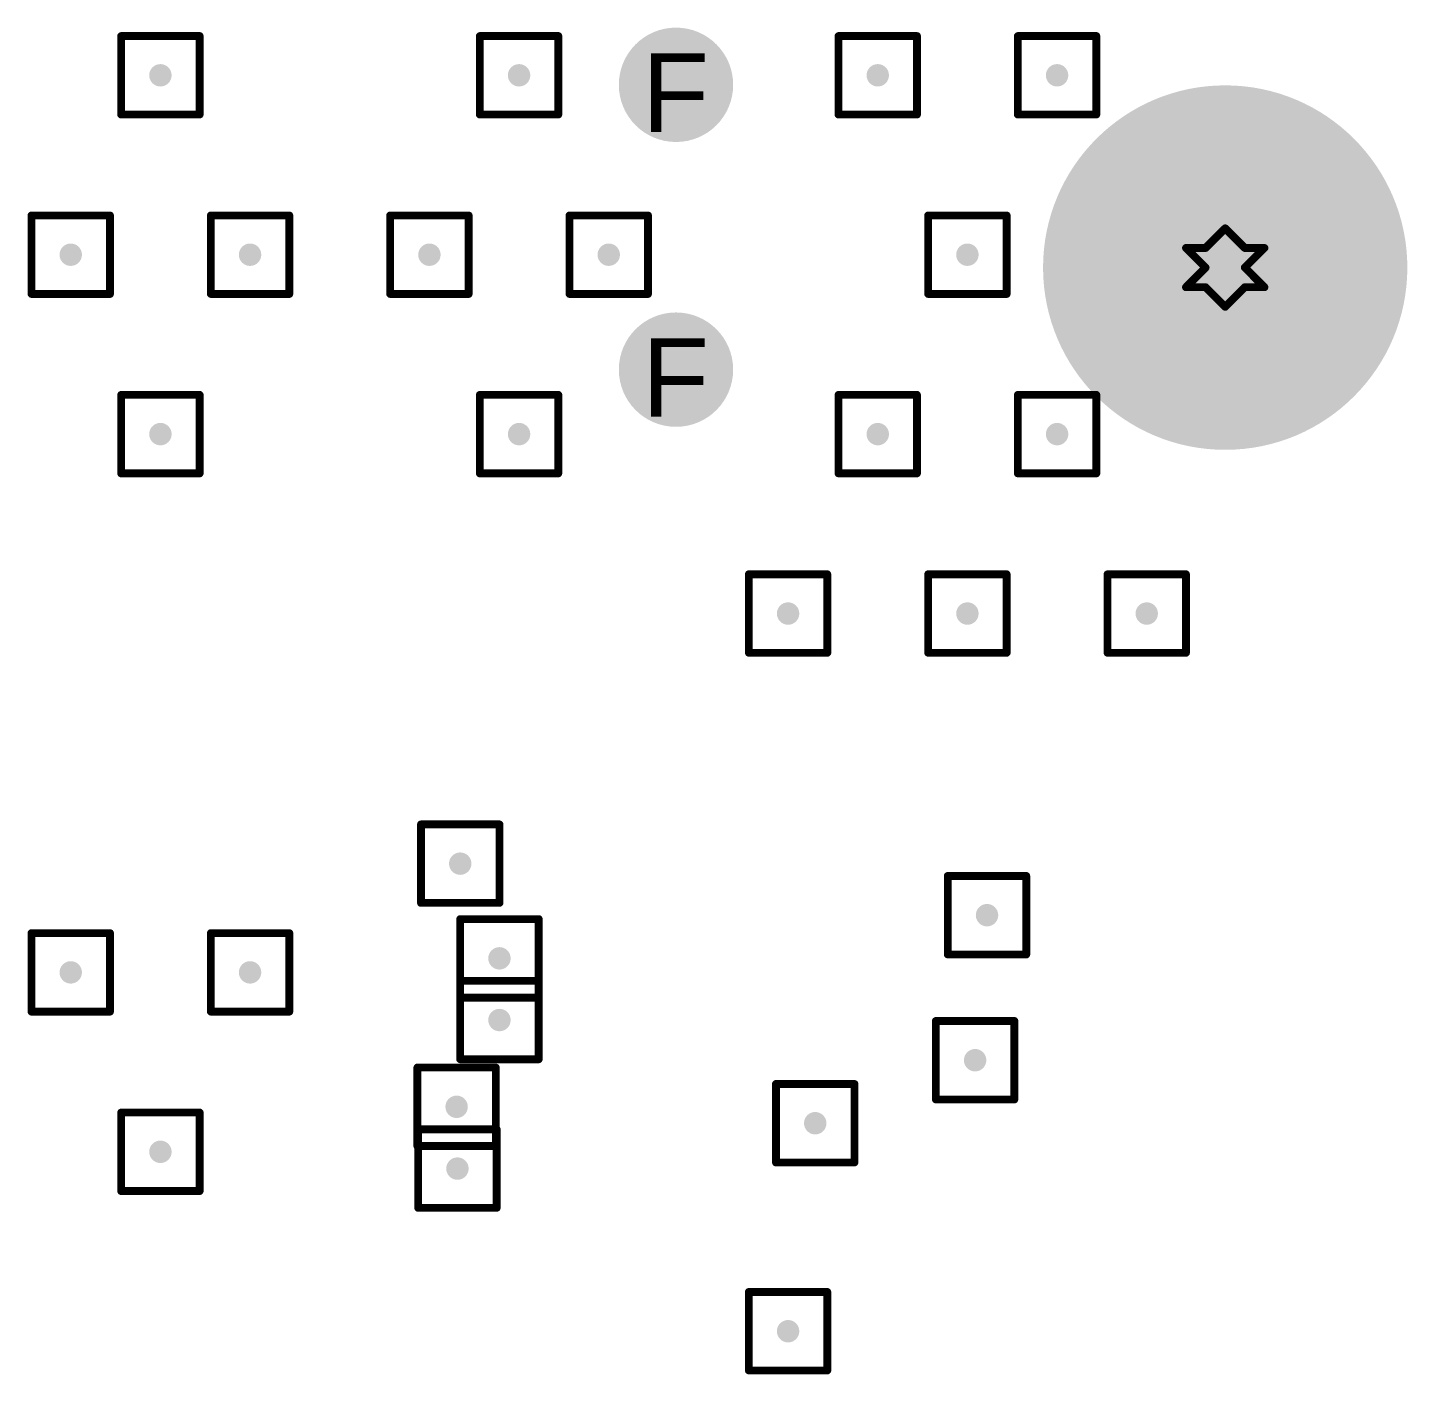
# Model space of a CAD drawing. Header units: inches. Extents: x 0 to 17, y 0 to 4.
# Drawn here: x 0.0085 to 0.4931, y 2.6541 to 3.127 of the extents above; entities that cross this region are included whole.
import ezdxf

# ---------------------------------------------------------------- set-up
doc = ezdxf.new("R2010")
doc.units = ezdxf.units.IN
doc.header["$MEASUREMENT"] = 0
for name, color, linetype in [('Drill Drawing', 1, 'Continuous'), ('Pad Holes', 156, 'Continuous'), ('Via Holes', 16, 'Continuous')]:
    doc.layers.add(name, color=color, linetype=linetype)
doc.styles.add('Arial', font='', dxfattribs={"height": 0.2})
doc.styles.get('Arial').set_extended_font_data('Arial')

# ---------------------------------------------------------------- blocks, each defined once
blk = doc.blocks.new('HR911130A_34')
at = {"layer": 'Pad Holes'}
h = blk.add_hatch(color=7, dxfattribs=at)
edge = h.paths.add_edge_path()
edge.add_arc((-0.26083, 0.19291), 0.02008, 0, 360)
h = blk.add_hatch(color=7, dxfattribs=at)
edge = h.paths.add_edge_path()
edge.add_arc((-0.16083, 0.19291), 0.02008, 0, 360)
h = blk.add_hatch(color=7, dxfattribs=at)
edge = h.paths.add_edge_path()
edge.add_arc((-0.225, 0), 0.06398, 0, 360)

msp = doc.modelspace()

# ---------------------------------------------------------------- hatches: boundary and pattern name
at = {"layer": 'Via Holes'}
h = msp.add_hatch(color=7, dxfattribs=at)
edge = h.paths.add_edge_path()
edge.add_arc((0.05512, 3.11023), 0.00394, 0, 360)
h = msp.add_hatch(color=7, dxfattribs=at)
edge = h.paths.add_edge_path()
edge.add_arc((0.1811, 3.11023), 0.00394, 0, 360)
h = msp.add_hatch(color=7, dxfattribs=at)
edge = h.paths.add_edge_path()
edge.add_arc((0.30709, 3.11023), 0.00394, 0, 360)
h = msp.add_hatch(color=7, dxfattribs=at)
edge = h.paths.add_edge_path()
edge.add_arc((0.37008, 3.11023), 0.00394, 0, 360)
h = msp.add_hatch(color=7, dxfattribs=at)
edge = h.paths.add_edge_path()
edge.add_arc((0.02362, 3.04724), 0.00394, 0, 360)
h = msp.add_hatch(color=7, dxfattribs=at)
edge = h.paths.add_edge_path()
edge.add_arc((0.08661, 3.04724), 0.00394, 0, 360)
h = msp.add_hatch(color=7, dxfattribs=at)
edge = h.paths.add_edge_path()
edge.add_arc((0.14961, 3.04724), 0.00394, 0, 360)
h = msp.add_hatch(color=7, dxfattribs=at)
edge = h.paths.add_edge_path()
edge.add_arc((0.2126, 3.04724), 0.00394, 0, 360)
h = msp.add_hatch(color=7, dxfattribs=at)
edge = h.paths.add_edge_path()
edge.add_arc((0.33858, 3.04724), 0.00394, 0, 360)
h = msp.add_hatch(color=7, dxfattribs=at)
edge = h.paths.add_edge_path()
edge.add_arc((0.05512, 2.98425), 0.00394, 0, 360)
h = msp.add_hatch(color=7, dxfattribs=at)
edge = h.paths.add_edge_path()
edge.add_arc((0.1811, 2.98425), 0.00394, 0, 360)
h = msp.add_hatch(color=7, dxfattribs=at)
edge = h.paths.add_edge_path()
edge.add_arc((0.30709, 2.98425), 0.00394, 0, 360)
h = msp.add_hatch(color=7, dxfattribs=at)
edge = h.paths.add_edge_path()
edge.add_arc((0.37008, 2.98425), 0.00394, 0, 360)
h = msp.add_hatch(color=7, dxfattribs=at)
edge = h.paths.add_edge_path()
edge.add_arc((0.27559, 2.92126), 0.00394, 0, 360)
h = msp.add_hatch(color=7, dxfattribs=at)
edge = h.paths.add_edge_path()
edge.add_arc((0.33858, 2.92126), 0.00394, 0, 360)
h = msp.add_hatch(color=7, dxfattribs=at)
edge = h.paths.add_edge_path()
edge.add_arc((0.40157, 2.92126), 0.00394, 0, 360)
h = msp.add_hatch(color=7, dxfattribs=at)
edge = h.paths.add_edge_path()
edge.add_arc((0.16043, 2.83345), 0.00394, 0, 360)
h = msp.add_hatch(color=7, dxfattribs=at)
edge = h.paths.add_edge_path()
edge.add_arc((0.34547, 2.81535), 0.00394, 0, 360)
h = msp.add_hatch(color=7, dxfattribs=at)
edge = h.paths.add_edge_path()
edge.add_arc((0.17421, 2.8002), 0.00394, 0, 360)
h = msp.add_hatch(color=7, dxfattribs=at)
edge = h.paths.add_edge_path()
edge.add_arc((0.02362, 2.79527), 0.00394, 0, 360)
h = msp.add_hatch(color=7, dxfattribs=at)
edge = h.paths.add_edge_path()
edge.add_arc((0.08661, 2.79527), 0.00394, 0, 360)
h = msp.add_hatch(color=7, dxfattribs=at)
edge = h.paths.add_edge_path()
edge.add_arc((0.17421, 2.77854), 0.00394, 0, 360)
h = msp.add_hatch(color=7, dxfattribs=at)
edge = h.paths.add_edge_path()
edge.add_arc((0.34129, 2.76444), 0.00394, 0, 360)
h = msp.add_hatch(color=7, dxfattribs=at)
edge = h.paths.add_edge_path()
edge.add_arc((0.15916, 2.74808), 0.00394, 0, 360)
h = msp.add_hatch(color=7, dxfattribs=at)
edge = h.paths.add_edge_path()
edge.add_arc((0.28512, 2.74232), 0.00394, 0, 360)
h = msp.add_hatch(color=7, dxfattribs=at)
edge = h.paths.add_edge_path()
edge.add_arc((0.05512, 2.73228), 0.00394, 0, 360)
h = msp.add_hatch(color=7, dxfattribs=at)
edge = h.paths.add_edge_path()
edge.add_arc((0.15945, 2.72638), 0.00394, 0, 360)
h = msp.add_hatch(color=7, dxfattribs=at)
edge = h.paths.add_edge_path()
edge.add_arc((0.27559, 2.66929), 0.00394, 0, 360)

# ---------------------------------------------------------------- linework, layer by layer
at = {"layer": 'Drill Drawing'}
for points in [[(0.04134, 3.12401, 0.00276, 0.00276, 0), (0.0689, 3.12401, 0.00276, 0.00276, 0)], [(0.04134, 3.09646, 0.00276, 0.00276, 0), (0.04134, 3.12401, 0.00276, 0.00276, 0)], [(0.0689, 3.09646, 0.00276, 0.00276, 0), (0.0689, 3.12401, 0.00276, 0.00276, 0)], [(0.16732, 3.12401, 0.00276, 0.00276, 0), (0.19488, 3.12401, 0.00276, 0.00276, 0)], [(0.16732, 3.09646, 0.00276, 0.00276, 0), (0.16732, 3.12401, 0.00276, 0.00276, 0)], [(0.19488, 3.09646, 0.00276, 0.00276, 0), (0.19488, 3.12401, 0.00276, 0.00276, 0)], [(0.29331, 3.12401, 0.00276, 0.00276, 0), (0.32087, 3.12401, 0.00276, 0.00276, 0)], [(0.29331, 3.09646, 0.00276, 0.00276, 0), (0.29331, 3.12401, 0.00276, 0.00276, 0)], [(0.32087, 3.09646, 0.00276, 0.00276, 0), (0.32087, 3.12401, 0.00276, 0.00276, 0)], [(0.3563, 3.12401, 0.00276, 0.00276, 0), (0.38386, 3.12401, 0.00276, 0.00276, 0)], [(0.3563, 3.09646, 0.00276, 0.00276, 0), (0.3563, 3.12401, 0.00276, 0.00276, 0)], [(0.38386, 3.09646, 0.00276, 0.00276, 0), (0.38386, 3.12401, 0.00276, 0.00276, 0)], [(0.04134, 3.09646, 0.00276, 0.00276, 0), (0.0689, 3.09646, 0.00276, 0.00276, 0)], [(0.16732, 3.09646, 0.00276, 0.00276, 0), (0.19488, 3.09646, 0.00276, 0.00276, 0)], [(0.29331, 3.09646, 0.00276, 0.00276, 0), (0.32087, 3.09646, 0.00276, 0.00276, 0)], [(0.3563, 3.09646, 0.00276, 0.00276, 0), (0.38386, 3.09646, 0.00276, 0.00276, 0)], [(0.00984, 3.06102, 0.00276, 0.00276, 0), (0.0374, 3.06102, 0.00276, 0.00276, 0)], [(0.00984, 3.03346, 0.00276, 0.00276, 0), (0.00984, 3.06102, 0.00276, 0.00276, 0)], [(0.0374, 3.03346, 0.00276, 0.00276, 0), (0.0374, 3.06102, 0.00276, 0.00276, 0)], [(0.07283, 3.06102, 0.00276, 0.00276, 0), (0.10039, 3.06102, 0.00276, 0.00276, 0)], [(0.07283, 3.03346, 0.00276, 0.00276, 0), (0.07283, 3.06102, 0.00276, 0.00276, 0)], [(0.10039, 3.03346, 0.00276, 0.00276, 0), (0.10039, 3.06102, 0.00276, 0.00276, 0)], [(0.13583, 3.06102, 0.00276, 0.00276, 0), (0.16339, 3.06102, 0.00276, 0.00276, 0)], [(0.13583, 3.03346, 0.00276, 0.00276, 0), (0.13583, 3.06102, 0.00276, 0.00276, 0)], [(0.16339, 3.03346, 0.00276, 0.00276, 0), (0.16339, 3.06102, 0.00276, 0.00276, 0)], [(0.19882, 3.06102, 0.00276, 0.00276, 0), (0.22638, 3.06102, 0.00276, 0.00276, 0)], [(0.19882, 3.03346, 0.00276, 0.00276, 0), (0.19882, 3.06102, 0.00276, 0.00276, 0)], [(0.22638, 3.03346, 0.00276, 0.00276, 0), (0.22638, 3.06102, 0.00276, 0.00276, 0)], [(0.3248, 3.06102, 0.00276, 0.00276, 0), (0.35236, 3.06102, 0.00276, 0.00276, 0)], [(0.3248, 3.03346, 0.00276, 0.00276, 0), (0.3248, 3.06102, 0.00276, 0.00276, 0)], [(0.35236, 3.03346, 0.00276, 0.00276, 0), (0.35236, 3.06102, 0.00276, 0.00276, 0)], [(0.42224, 3.04961, 0.00276, 0.00276, 0), (0.42913, 3.0565, 0.00276, 0.00276, 0)], [(0.42913, 3.0565, 0.00276, 0.00276, 0), (0.43602, 3.04961, 0.00276, 0.00276, 0)], [(0.41535, 3.04961, 0.00276, 0.00276, 0), (0.42224, 3.04272, 0.00276, 0.00276, 0)], [(0.41535, 3.04961, 0.00276, 0.00276, 0), (0.42224, 3.04961, 0.00276, 0.00276, 0)], [(0.43602, 3.04961, 0.00276, 0.00276, 0), (0.44291, 3.04961, 0.00276, 0.00276, 0)], [(0.43602, 3.04272, 0.00276, 0.00276, 0), (0.44291, 3.04961, 0.00276, 0.00276, 0)], [(0.41535, 3.03583, 0.00276, 0.00276, 0), (0.42224, 3.04272, 0.00276, 0.00276, 0)], [(0.43602, 3.04272, 0.00276, 0.00276, 0), (0.44291, 3.03583, 0.00276, 0.00276, 0)], [(0.00984, 3.03346, 0.00276, 0.00276, 0), (0.0374, 3.03346, 0.00276, 0.00276, 0)], [(0.07283, 3.03346, 0.00276, 0.00276, 0), (0.10039, 3.03346, 0.00276, 0.00276, 0)], [(0.13583, 3.03346, 0.00276, 0.00276, 0), (0.16339, 3.03346, 0.00276, 0.00276, 0)], [(0.19882, 3.03346, 0.00276, 0.00276, 0), (0.22638, 3.03346, 0.00276, 0.00276, 0)], [(0.3248, 3.03346, 0.00276, 0.00276, 0), (0.35236, 3.03346, 0.00276, 0.00276, 0)], [(0.41535, 3.03583, 0.00276, 0.00276, 0), (0.42224, 3.03583, 0.00276, 0.00276, 0)], [(0.42224, 3.03583, 0.00276, 0.00276, 0), (0.42913, 3.02894, 0.00276, 0.00276, 0)], [(0.42913, 3.02894, 0.00276, 0.00276, 0), (0.43602, 3.03583, 0.00276, 0.00276, 0)], [(0.43602, 3.03583, 0.00276, 0.00276, 0), (0.44291, 3.03583, 0.00276, 0.00276, 0)], [(0.04134, 2.99803, 0.00276, 0.00276, 0), (0.0689, 2.99803, 0.00276, 0.00276, 0)], [(0.04134, 2.97047, 0.00276, 0.00276, 0), (0.04134, 2.99803, 0.00276, 0.00276, 0)], [(0.0689, 2.97047, 0.00276, 0.00276, 0), (0.0689, 2.99803, 0.00276, 0.00276, 0)], [(0.16732, 2.99803, 0.00276, 0.00276, 0), (0.19488, 2.99803, 0.00276, 0.00276, 0)], [(0.16732, 2.97047, 0.00276, 0.00276, 0), (0.16732, 2.99803, 0.00276, 0.00276, 0)], [(0.19488, 2.97047, 0.00276, 0.00276, 0), (0.19488, 2.99803, 0.00276, 0.00276, 0)], [(0.29331, 2.99803, 0.00276, 0.00276, 0), (0.32087, 2.99803, 0.00276, 0.00276, 0)], [(0.29331, 2.97047, 0.00276, 0.00276, 0), (0.29331, 2.99803, 0.00276, 0.00276, 0)], [(0.32087, 2.97047, 0.00276, 0.00276, 0), (0.32087, 2.99803, 0.00276, 0.00276, 0)], [(0.3563, 2.99803, 0.00276, 0.00276, 0), (0.38386, 2.99803, 0.00276, 0.00276, 0)], [(0.3563, 2.97047, 0.00276, 0.00276, 0), (0.3563, 2.99803, 0.00276, 0.00276, 0)], [(0.38386, 2.97047, 0.00276, 0.00276, 0), (0.38386, 2.99803, 0.00276, 0.00276, 0)], [(0.04134, 2.97047, 0.00276, 0.00276, 0), (0.0689, 2.97047, 0.00276, 0.00276, 0)], [(0.16732, 2.97047, 0.00276, 0.00276, 0), (0.19488, 2.97047, 0.00276, 0.00276, 0)], [(0.29331, 2.97047, 0.00276, 0.00276, 0), (0.32087, 2.97047, 0.00276, 0.00276, 0)], [(0.3563, 2.97047, 0.00276, 0.00276, 0), (0.38386, 2.97047, 0.00276, 0.00276, 0)], [(0.26181, 2.93504, 0.00276, 0.00276, 0), (0.28937, 2.93504, 0.00276, 0.00276, 0)], [(0.26181, 2.90748, 0.00276, 0.00276, 0), (0.26181, 2.93504, 0.00276, 0.00276, 0)], [(0.28937, 2.90748, 0.00276, 0.00276, 0), (0.28937, 2.93504, 0.00276, 0.00276, 0)], [(0.3248, 2.93504, 0.00276, 0.00276, 0), (0.35236, 2.93504, 0.00276, 0.00276, 0)], [(0.3248, 2.90748, 0.00276, 0.00276, 0), (0.3248, 2.93504, 0.00276, 0.00276, 0)], [(0.35236, 2.90748, 0.00276, 0.00276, 0), (0.35236, 2.93504, 0.00276, 0.00276, 0)], [(0.38779, 2.93504, 0.00276, 0.00276, 0), (0.41535, 2.93504, 0.00276, 0.00276, 0)], [(0.38779, 2.90748, 0.00276, 0.00276, 0), (0.38779, 2.93504, 0.00276, 0.00276, 0)], [(0.41535, 2.90748, 0.00276, 0.00276, 0), (0.41535, 2.93504, 0.00276, 0.00276, 0)], [(0.26181, 2.90748, 0.00276, 0.00276, 0), (0.28937, 2.90748, 0.00276, 0.00276, 0)], [(0.3248, 2.90748, 0.00276, 0.00276, 0), (0.35236, 2.90748, 0.00276, 0.00276, 0)], [(0.38779, 2.90748, 0.00276, 0.00276, 0), (0.41535, 2.90748, 0.00276, 0.00276, 0)], [(0.14665, 2.84723, 0.00276, 0.00276, 0), (0.17421, 2.84723, 0.00276, 0.00276, 0)], [(0.14665, 2.81967, 0.00276, 0.00276, 0), (0.14665, 2.84723, 0.00276, 0.00276, 0)], [(0.17421, 2.81967, 0.00276, 0.00276, 0), (0.17421, 2.84723, 0.00276, 0.00276, 0)], [(0.33169, 2.82913, 0.00276, 0.00276, 0), (0.35925, 2.82913, 0.00276, 0.00276, 0)], [(0.33169, 2.80157, 0.00276, 0.00276, 0), (0.33169, 2.82913, 0.00276, 0.00276, 0)], [(0.35925, 2.80157, 0.00276, 0.00276, 0), (0.35925, 2.82913, 0.00276, 0.00276, 0)], [(0.14665, 2.81967, 0.00276, 0.00276, 0), (0.17421, 2.81967, 0.00276, 0.00276, 0)], [(0.16043, 2.81398, 0.00276, 0.00276, 0), (0.18799, 2.81398, 0.00276, 0.00276, 0)], [(0.16043, 2.78642, 0.00276, 0.00276, 0), (0.16043, 2.81398, 0.00276, 0.00276, 0)], [(0.18799, 2.78642, 0.00276, 0.00276, 0), (0.18799, 2.81398, 0.00276, 0.00276, 0)], [(0.00984, 2.80905, 0.00276, 0.00276, 0), (0.0374, 2.80905, 0.00276, 0.00276, 0)], [(0.00984, 2.78149, 0.00276, 0.00276, 0), (0.00984, 2.80905, 0.00276, 0.00276, 0)], [(0.0374, 2.78149, 0.00276, 0.00276, 0), (0.0374, 2.80905, 0.00276, 0.00276, 0)], [(0.07283, 2.80905, 0.00276, 0.00276, 0), (0.10039, 2.80905, 0.00276, 0.00276, 0)], [(0.07283, 2.78149, 0.00276, 0.00276, 0), (0.07283, 2.80905, 0.00276, 0.00276, 0)], [(0.10039, 2.78149, 0.00276, 0.00276, 0), (0.10039, 2.80905, 0.00276, 0.00276, 0)], [(0.33169, 2.80157, 0.00276, 0.00276, 0), (0.35925, 2.80157, 0.00276, 0.00276, 0)], [(0.16043, 2.79232, 0.00276, 0.00276, 0), (0.18799, 2.79232, 0.00276, 0.00276, 0)], [(0.16043, 2.76476, 0.00276, 0.00276, 0), (0.16043, 2.79232, 0.00276, 0.00276, 0)], [(0.18799, 2.76476, 0.00276, 0.00276, 0), (0.18799, 2.79232, 0.00276, 0.00276, 0)], [(0.16043, 2.78642, 0.00276, 0.00276, 0), (0.18799, 2.78642, 0.00276, 0.00276, 0)], [(0.00984, 2.78149, 0.00276, 0.00276, 0), (0.0374, 2.78149, 0.00276, 0.00276, 0)], [(0.07283, 2.78149, 0.00276, 0.00276, 0), (0.10039, 2.78149, 0.00276, 0.00276, 0)], [(0.32751, 2.77822, 0.00276, 0.00276, 0), (0.35507, 2.77822, 0.00276, 0.00276, 0)], [(0.32751, 2.75066, 0.00276, 0.00276, 0), (0.32751, 2.77822, 0.00276, 0.00276, 0)], [(0.35507, 2.75066, 0.00276, 0.00276, 0), (0.35507, 2.77822, 0.00276, 0.00276, 0)], [(0.14538, 2.76186, 0.00276, 0.00276, 0), (0.17293, 2.76186, 0.00276, 0.00276, 0)], [(0.14538, 2.7343, 0.00276, 0.00276, 0), (0.14538, 2.76186, 0.00276, 0.00276, 0)], [(0.16043, 2.76476, 0.00276, 0.00276, 0), (0.18799, 2.76476, 0.00276, 0.00276, 0)], [(0.17293, 2.7343, 0.00276, 0.00276, 0), (0.17293, 2.76186, 0.00276, 0.00276, 0)], [(0.27134, 2.7561, 0.00276, 0.00276, 0), (0.2989, 2.7561, 0.00276, 0.00276, 0)], [(0.27134, 2.72854, 0.00276, 0.00276, 0), (0.27134, 2.7561, 0.00276, 0.00276, 0)], [(0.2989, 2.72854, 0.00276, 0.00276, 0), (0.2989, 2.7561, 0.00276, 0.00276, 0)], [(0.32751, 2.75066, 0.00276, 0.00276, 0), (0.35507, 2.75066, 0.00276, 0.00276, 0)], [(0.04134, 2.74606, 0.00276, 0.00276, 0), (0.0689, 2.74606, 0.00276, 0.00276, 0)], [(0.04134, 2.7185, 0.00276, 0.00276, 0), (0.04134, 2.74606, 0.00276, 0.00276, 0)], [(0.0689, 2.7185, 0.00276, 0.00276, 0), (0.0689, 2.74606, 0.00276, 0.00276, 0)], [(0.14567, 2.74016, 0.00276, 0.00276, 0), (0.17323, 2.74016, 0.00276, 0.00276, 0)], [(0.14567, 2.7126, 0.00276, 0.00276, 0), (0.14567, 2.74016, 0.00276, 0.00276, 0)], [(0.17323, 2.7126, 0.00276, 0.00276, 0), (0.17323, 2.74016, 0.00276, 0.00276, 0)], [(0.14538, 2.7343, 0.00276, 0.00276, 0), (0.17293, 2.7343, 0.00276, 0.00276, 0)], [(0.27134, 2.72854, 0.00276, 0.00276, 0), (0.2989, 2.72854, 0.00276, 0.00276, 0)], [(0.04134, 2.7185, 0.00276, 0.00276, 0), (0.0689, 2.7185, 0.00276, 0.00276, 0)], [(0.14567, 2.7126, 0.00276, 0.00276, 0), (0.17323, 2.7126, 0.00276, 0.00276, 0)], [(0.26181, 2.68307, 0.00276, 0.00276, 0), (0.28937, 2.68307, 0.00276, 0.00276, 0)], [(0.26181, 2.65551, 0.00276, 0.00276, 0), (0.26181, 2.68307, 0.00276, 0.00276, 0)], [(0.28937, 2.65551, 0.00276, 0.00276, 0), (0.28937, 2.68307, 0.00276, 0.00276, 0)], [(0.26181, 2.65551, 0.00276, 0.00276, 0), (0.28937, 2.65551, 0.00276, 0.00276, 0)]]:
    msp.add_lwpolyline(points, format="xyseb", dxfattribs=at)
for points in [[(0.04065, 3.12401, 0.00138, 0.00138, 1), (0.04203, 3.12401, 0.00138, 0.00138, 1)], [(0.04065, 3.12401, 0.00138, 0.00138, 1), (0.04203, 3.12401, 0.00138, 0.00138, 1)], [(0.06821, 3.12401, 0.00138, 0.00138, 1), (0.06959, 3.12401, 0.00138, 0.00138, 1)], [(0.06821, 3.12401, 0.00138, 0.00138, 1), (0.06959, 3.12401, 0.00138, 0.00138, 1)], [(0.16663, 3.12401, 0.00138, 0.00138, 1), (0.16801, 3.12401, 0.00138, 0.00138, 1)], [(0.16663, 3.12401, 0.00138, 0.00138, 1), (0.16801, 3.12401, 0.00138, 0.00138, 1)], [(0.19419, 3.12401, 0.00138, 0.00138, 1), (0.19557, 3.12401, 0.00138, 0.00138, 1)], [(0.19419, 3.12401, 0.00138, 0.00138, 1), (0.19557, 3.12401, 0.00138, 0.00138, 1)], [(0.29262, 3.12401, 0.00138, 0.00138, 1), (0.294, 3.12401, 0.00138, 0.00138, 1)], [(0.29262, 3.12401, 0.00138, 0.00138, 1), (0.294, 3.12401, 0.00138, 0.00138, 1)], [(0.32018, 3.12401, 0.00138, 0.00138, 1), (0.32155, 3.12401, 0.00138, 0.00138, 1)], [(0.32018, 3.12401, 0.00138, 0.00138, 1), (0.32155, 3.12401, 0.00138, 0.00138, 1)], [(0.35561, 3.12401, 0.00138, 0.00138, 1), (0.35699, 3.12401, 0.00138, 0.00138, 1)], [(0.35561, 3.12401, 0.00138, 0.00138, 1), (0.35699, 3.12401, 0.00138, 0.00138, 1)], [(0.38317, 3.12401, 0.00138, 0.00138, 1), (0.38455, 3.12401, 0.00138, 0.00138, 1)], [(0.38317, 3.12401, 0.00138, 0.00138, 1), (0.38455, 3.12401, 0.00138, 0.00138, 1)], [(0.04065, 3.09646, 0.00138, 0.00138, 1), (0.04203, 3.09646, 0.00138, 0.00138, 1)], [(0.04065, 3.09646, 0.00138, 0.00138, 1), (0.04203, 3.09646, 0.00138, 0.00138, 1)], [(0.06821, 3.09646, 0.00138, 0.00138, 1), (0.06959, 3.09646, 0.00138, 0.00138, 1)], [(0.06821, 3.09646, 0.00138, 0.00138, 1), (0.06959, 3.09646, 0.00138, 0.00138, 1)], [(0.16663, 3.09646, 0.00138, 0.00138, 1), (0.16801, 3.09646, 0.00138, 0.00138, 1)], [(0.16663, 3.09646, 0.00138, 0.00138, 1), (0.16801, 3.09646, 0.00138, 0.00138, 1)], [(0.19419, 3.09646, 0.00138, 0.00138, 1), (0.19557, 3.09646, 0.00138, 0.00138, 1)], [(0.19419, 3.09646, 0.00138, 0.00138, 1), (0.19557, 3.09646, 0.00138, 0.00138, 1)], [(0.29262, 3.09646, 0.00138, 0.00138, 1), (0.294, 3.09646, 0.00138, 0.00138, 1)], [(0.29262, 3.09646, 0.00138, 0.00138, 1), (0.294, 3.09646, 0.00138, 0.00138, 1)], [(0.32018, 3.09646, 0.00138, 0.00138, 1), (0.32155, 3.09646, 0.00138, 0.00138, 1)], [(0.32018, 3.09646, 0.00138, 0.00138, 1), (0.32155, 3.09646, 0.00138, 0.00138, 1)], [(0.35561, 3.09646, 0.00138, 0.00138, 1), (0.35699, 3.09646, 0.00138, 0.00138, 1)], [(0.35561, 3.09646, 0.00138, 0.00138, 1), (0.35699, 3.09646, 0.00138, 0.00138, 1)], [(0.38317, 3.09646, 0.00138, 0.00138, 1), (0.38455, 3.09646, 0.00138, 0.00138, 1)], [(0.38317, 3.09646, 0.00138, 0.00138, 1), (0.38455, 3.09646, 0.00138, 0.00138, 1)], [(0.00915, 3.06102, 0.00138, 0.00138, 1), (0.01053, 3.06102, 0.00138, 0.00138, 1)], [(0.00915, 3.06102, 0.00138, 0.00138, 1), (0.01053, 3.06102, 0.00138, 0.00138, 1)], [(0.03671, 3.06102, 0.00138, 0.00138, 1), (0.03809, 3.06102, 0.00138, 0.00138, 1)], [(0.03671, 3.06102, 0.00138, 0.00138, 1), (0.03809, 3.06102, 0.00138, 0.00138, 1)], [(0.07215, 3.06102, 0.00138, 0.00138, 1), (0.07352, 3.06102, 0.00138, 0.00138, 1)], [(0.07215, 3.06102, 0.00138, 0.00138, 1), (0.07352, 3.06102, 0.00138, 0.00138, 1)], [(0.0997, 3.06102, 0.00138, 0.00138, 1), (0.10108, 3.06102, 0.00138, 0.00138, 1)], [(0.0997, 3.06102, 0.00138, 0.00138, 1), (0.10108, 3.06102, 0.00138, 0.00138, 1)], [(0.13514, 3.06102, 0.00138, 0.00138, 1), (0.13652, 3.06102, 0.00138, 0.00138, 1)], [(0.13514, 3.06102, 0.00138, 0.00138, 1), (0.13652, 3.06102, 0.00138, 0.00138, 1)], [(0.1627, 3.06102, 0.00138, 0.00138, 1), (0.16407, 3.06102, 0.00138, 0.00138, 1)], [(0.1627, 3.06102, 0.00138, 0.00138, 1), (0.16407, 3.06102, 0.00138, 0.00138, 1)], [(0.19813, 3.06102, 0.00138, 0.00138, 1), (0.19951, 3.06102, 0.00138, 0.00138, 1)], [(0.19813, 3.06102, 0.00138, 0.00138, 1), (0.19951, 3.06102, 0.00138, 0.00138, 1)], [(0.22569, 3.06102, 0.00138, 0.00138, 1), (0.22707, 3.06102, 0.00138, 0.00138, 1)], [(0.22569, 3.06102, 0.00138, 0.00138, 1), (0.22707, 3.06102, 0.00138, 0.00138, 1)], [(0.32411, 3.06102, 0.00138, 0.00138, 1), (0.32549, 3.06102, 0.00138, 0.00138, 1)], [(0.32411, 3.06102, 0.00138, 0.00138, 1), (0.32549, 3.06102, 0.00138, 0.00138, 1)], [(0.35167, 3.06102, 0.00138, 0.00138, 1), (0.35305, 3.06102, 0.00138, 0.00138, 1)], [(0.35167, 3.06102, 0.00138, 0.00138, 1), (0.35305, 3.06102, 0.00138, 0.00138, 1)], [(0.42845, 3.0565, 0.00138, 0.00138, 1), (0.42982, 3.0565, 0.00138, 0.00138, 1)], [(0.42845, 3.0565, 0.00138, 0.00138, 1), (0.42982, 3.0565, 0.00138, 0.00138, 1)], [(0.41467, 3.04961, 0.00138, 0.00138, 1), (0.41604, 3.04961, 0.00138, 0.00138, 1)], [(0.41467, 3.04961, 0.00138, 0.00138, 1), (0.41604, 3.04961, 0.00138, 0.00138, 1)], [(0.42156, 3.04961, 0.00138, 0.00138, 1), (0.42293, 3.04961, 0.00138, 0.00138, 1)], [(0.42156, 3.04961, 0.00138, 0.00138, 1), (0.42293, 3.04961, 0.00138, 0.00138, 1)], [(0.43533, 3.04961, 0.00138, 0.00138, 1), (0.43671, 3.04961, 0.00138, 0.00138, 1)], [(0.43533, 3.04961, 0.00138, 0.00138, 1), (0.43671, 3.04961, 0.00138, 0.00138, 1)], [(0.44222, 3.04961, 0.00138, 0.00138, 1), (0.4436, 3.04961, 0.00138, 0.00138, 1)], [(0.44222, 3.04961, 0.00138, 0.00138, 1), (0.4436, 3.04961, 0.00138, 0.00138, 1)], [(0.42156, 3.04272, 0.00138, 0.00138, 1), (0.42293, 3.04272, 0.00138, 0.00138, 1)], [(0.42156, 3.04272, 0.00138, 0.00138, 1), (0.42293, 3.04272, 0.00138, 0.00138, 1)], [(0.43533, 3.04272, 0.00138, 0.00138, 1), (0.43671, 3.04272, 0.00138, 0.00138, 1)], [(0.43533, 3.04272, 0.00138, 0.00138, 1), (0.43671, 3.04272, 0.00138, 0.00138, 1)], [(0.00915, 3.03346, 0.00138, 0.00138, 1), (0.01053, 3.03346, 0.00138, 0.00138, 1)], [(0.00915, 3.03346, 0.00138, 0.00138, 1), (0.01053, 3.03346, 0.00138, 0.00138, 1)], [(0.03671, 3.03346, 0.00138, 0.00138, 1), (0.03809, 3.03346, 0.00138, 0.00138, 1)], [(0.03671, 3.03346, 0.00138, 0.00138, 1), (0.03809, 3.03346, 0.00138, 0.00138, 1)], [(0.07215, 3.03346, 0.00138, 0.00138, 1), (0.07352, 3.03346, 0.00138, 0.00138, 1)], [(0.07215, 3.03346, 0.00138, 0.00138, 1), (0.07352, 3.03346, 0.00138, 0.00138, 1)], [(0.0997, 3.03346, 0.00138, 0.00138, 1), (0.10108, 3.03346, 0.00138, 0.00138, 1)], [(0.0997, 3.03346, 0.00138, 0.00138, 1), (0.10108, 3.03346, 0.00138, 0.00138, 1)], [(0.13514, 3.03346, 0.00138, 0.00138, 1), (0.13652, 3.03346, 0.00138, 0.00138, 1)], [(0.13514, 3.03346, 0.00138, 0.00138, 1), (0.13652, 3.03346, 0.00138, 0.00138, 1)], [(0.1627, 3.03346, 0.00138, 0.00138, 1), (0.16407, 3.03346, 0.00138, 0.00138, 1)], [(0.1627, 3.03346, 0.00138, 0.00138, 1), (0.16407, 3.03346, 0.00138, 0.00138, 1)], [(0.19813, 3.03346, 0.00138, 0.00138, 1), (0.19951, 3.03346, 0.00138, 0.00138, 1)], [(0.19813, 3.03346, 0.00138, 0.00138, 1), (0.19951, 3.03346, 0.00138, 0.00138, 1)], [(0.22569, 3.03346, 0.00138, 0.00138, 1), (0.22707, 3.03346, 0.00138, 0.00138, 1)], [(0.22569, 3.03346, 0.00138, 0.00138, 1), (0.22707, 3.03346, 0.00138, 0.00138, 1)], [(0.32411, 3.03346, 0.00138, 0.00138, 1), (0.32549, 3.03346, 0.00138, 0.00138, 1)], [(0.32411, 3.03346, 0.00138, 0.00138, 1), (0.32549, 3.03346, 0.00138, 0.00138, 1)], [(0.35167, 3.03346, 0.00138, 0.00138, 1), (0.35305, 3.03346, 0.00138, 0.00138, 1)], [(0.35167, 3.03346, 0.00138, 0.00138, 1), (0.35305, 3.03346, 0.00138, 0.00138, 1)], [(0.41467, 3.03583, 0.00138, 0.00138, 1), (0.41604, 3.03583, 0.00138, 0.00138, 1)], [(0.41467, 3.03583, 0.00138, 0.00138, 1), (0.41604, 3.03583, 0.00138, 0.00138, 1)], [(0.42156, 3.03583, 0.00138, 0.00138, 1), (0.42293, 3.03583, 0.00138, 0.00138, 1)], [(0.42156, 3.03583, 0.00138, 0.00138, 1), (0.42293, 3.03583, 0.00138, 0.00138, 1)], [(0.43533, 3.03583, 0.00138, 0.00138, 1), (0.43671, 3.03583, 0.00138, 0.00138, 1)], [(0.43533, 3.03583, 0.00138, 0.00138, 1), (0.43671, 3.03583, 0.00138, 0.00138, 1)], [(0.44222, 3.03583, 0.00138, 0.00138, 1), (0.4436, 3.03583, 0.00138, 0.00138, 1)], [(0.44222, 3.03583, 0.00138, 0.00138, 1), (0.4436, 3.03583, 0.00138, 0.00138, 1)], [(0.42845, 3.02894, 0.00138, 0.00138, 1), (0.42982, 3.02894, 0.00138, 0.00138, 1)], [(0.42845, 3.02894, 0.00138, 0.00138, 1), (0.42982, 3.02894, 0.00138, 0.00138, 1)], [(0.04065, 2.99803, 0.00138, 0.00138, 1), (0.04203, 2.99803, 0.00138, 0.00138, 1)], [(0.04065, 2.99803, 0.00138, 0.00138, 1), (0.04203, 2.99803, 0.00138, 0.00138, 1)], [(0.06821, 2.99803, 0.00138, 0.00138, 1), (0.06959, 2.99803, 0.00138, 0.00138, 1)], [(0.06821, 2.99803, 0.00138, 0.00138, 1), (0.06959, 2.99803, 0.00138, 0.00138, 1)], [(0.16663, 2.99803, 0.00138, 0.00138, 1), (0.16801, 2.99803, 0.00138, 0.00138, 1)], [(0.16663, 2.99803, 0.00138, 0.00138, 1), (0.16801, 2.99803, 0.00138, 0.00138, 1)], [(0.19419, 2.99803, 0.00138, 0.00138, 1), (0.19557, 2.99803, 0.00138, 0.00138, 1)], [(0.19419, 2.99803, 0.00138, 0.00138, 1), (0.19557, 2.99803, 0.00138, 0.00138, 1)], [(0.29262, 2.99803, 0.00138, 0.00138, 1), (0.294, 2.99803, 0.00138, 0.00138, 1)], [(0.29262, 2.99803, 0.00138, 0.00138, 1), (0.294, 2.99803, 0.00138, 0.00138, 1)], [(0.32018, 2.99803, 0.00138, 0.00138, 1), (0.32155, 2.99803, 0.00138, 0.00138, 1)], [(0.32018, 2.99803, 0.00138, 0.00138, 1), (0.32155, 2.99803, 0.00138, 0.00138, 1)], [(0.35561, 2.99803, 0.00138, 0.00138, 1), (0.35699, 2.99803, 0.00138, 0.00138, 1)], [(0.35561, 2.99803, 0.00138, 0.00138, 1), (0.35699, 2.99803, 0.00138, 0.00138, 1)], [(0.38317, 2.99803, 0.00138, 0.00138, 1), (0.38455, 2.99803, 0.00138, 0.00138, 1)], [(0.38317, 2.99803, 0.00138, 0.00138, 1), (0.38455, 2.99803, 0.00138, 0.00138, 1)], [(0.04065, 2.97047, 0.00138, 0.00138, 1), (0.04203, 2.97047, 0.00138, 0.00138, 1)], [(0.04065, 2.97047, 0.00138, 0.00138, 1), (0.04203, 2.97047, 0.00138, 0.00138, 1)], [(0.06821, 2.97047, 0.00138, 0.00138, 1), (0.06959, 2.97047, 0.00138, 0.00138, 1)], [(0.06821, 2.97047, 0.00138, 0.00138, 1), (0.06959, 2.97047, 0.00138, 0.00138, 1)], [(0.16663, 2.97047, 0.00138, 0.00138, 1), (0.16801, 2.97047, 0.00138, 0.00138, 1)], [(0.16663, 2.97047, 0.00138, 0.00138, 1), (0.16801, 2.97047, 0.00138, 0.00138, 1)], [(0.19419, 2.97047, 0.00138, 0.00138, 1), (0.19557, 2.97047, 0.00138, 0.00138, 1)], [(0.19419, 2.97047, 0.00138, 0.00138, 1), (0.19557, 2.97047, 0.00138, 0.00138, 1)], [(0.29262, 2.97047, 0.00138, 0.00138, 1), (0.294, 2.97047, 0.00138, 0.00138, 1)], [(0.29262, 2.97047, 0.00138, 0.00138, 1), (0.294, 2.97047, 0.00138, 0.00138, 1)], [(0.32018, 2.97047, 0.00138, 0.00138, 1), (0.32155, 2.97047, 0.00138, 0.00138, 1)], [(0.32018, 2.97047, 0.00138, 0.00138, 1), (0.32155, 2.97047, 0.00138, 0.00138, 1)], [(0.35561, 2.97047, 0.00138, 0.00138, 1), (0.35699, 2.97047, 0.00138, 0.00138, 1)], [(0.35561, 2.97047, 0.00138, 0.00138, 1), (0.35699, 2.97047, 0.00138, 0.00138, 1)], [(0.38317, 2.97047, 0.00138, 0.00138, 1), (0.38455, 2.97047, 0.00138, 0.00138, 1)], [(0.38317, 2.97047, 0.00138, 0.00138, 1), (0.38455, 2.97047, 0.00138, 0.00138, 1)], [(0.26112, 2.93504, 0.00138, 0.00138, 1), (0.2625, 2.93504, 0.00138, 0.00138, 1)], [(0.26112, 2.93504, 0.00138, 0.00138, 1), (0.2625, 2.93504, 0.00138, 0.00138, 1)], [(0.28868, 2.93504, 0.00138, 0.00138, 1), (0.29006, 2.93504, 0.00138, 0.00138, 1)], [(0.28868, 2.93504, 0.00138, 0.00138, 1), (0.29006, 2.93504, 0.00138, 0.00138, 1)], [(0.32411, 2.93504, 0.00138, 0.00138, 1), (0.32549, 2.93504, 0.00138, 0.00138, 1)], [(0.32411, 2.93504, 0.00138, 0.00138, 1), (0.32549, 2.93504, 0.00138, 0.00138, 1)], [(0.35167, 2.93504, 0.00138, 0.00138, 1), (0.35305, 2.93504, 0.00138, 0.00138, 1)], [(0.35167, 2.93504, 0.00138, 0.00138, 1), (0.35305, 2.93504, 0.00138, 0.00138, 1)], [(0.38711, 2.93504, 0.00138, 0.00138, 1), (0.38848, 2.93504, 0.00138, 0.00138, 1)], [(0.38711, 2.93504, 0.00138, 0.00138, 1), (0.38848, 2.93504, 0.00138, 0.00138, 1)], [(0.41466, 2.93504, 0.00138, 0.00138, 1), (0.41604, 2.93504, 0.00138, 0.00138, 1)], [(0.41466, 2.93504, 0.00138, 0.00138, 1), (0.41604, 2.93504, 0.00138, 0.00138, 1)], [(0.26112, 2.90748, 0.00138, 0.00138, 1), (0.2625, 2.90748, 0.00138, 0.00138, 1)], [(0.26112, 2.90748, 0.00138, 0.00138, 1), (0.2625, 2.90748, 0.00138, 0.00138, 1)], [(0.28868, 2.90748, 0.00138, 0.00138, 1), (0.29006, 2.90748, 0.00138, 0.00138, 1)], [(0.28868, 2.90748, 0.00138, 0.00138, 1), (0.29006, 2.90748, 0.00138, 0.00138, 1)], [(0.32411, 2.90748, 0.00138, 0.00138, 1), (0.32549, 2.90748, 0.00138, 0.00138, 1)], [(0.32411, 2.90748, 0.00138, 0.00138, 1), (0.32549, 2.90748, 0.00138, 0.00138, 1)], [(0.35167, 2.90748, 0.00138, 0.00138, 1), (0.35305, 2.90748, 0.00138, 0.00138, 1)], [(0.35167, 2.90748, 0.00138, 0.00138, 1), (0.35305, 2.90748, 0.00138, 0.00138, 1)], [(0.38711, 2.90748, 0.00138, 0.00138, 1), (0.38848, 2.90748, 0.00138, 0.00138, 1)], [(0.38711, 2.90748, 0.00138, 0.00138, 1), (0.38848, 2.90748, 0.00138, 0.00138, 1)], [(0.41466, 2.90748, 0.00138, 0.00138, 1), (0.41604, 2.90748, 0.00138, 0.00138, 1)], [(0.41466, 2.90748, 0.00138, 0.00138, 1), (0.41604, 2.90748, 0.00138, 0.00138, 1)], [(0.14596, 2.84723, 0.00138, 0.00138, 1), (0.14734, 2.84723, 0.00138, 0.00138, 1)], [(0.14596, 2.84723, 0.00138, 0.00138, 1), (0.14734, 2.84723, 0.00138, 0.00138, 1)], [(0.17352, 2.84723, 0.00138, 0.00138, 1), (0.1749, 2.84723, 0.00138, 0.00138, 1)], [(0.17352, 2.84723, 0.00138, 0.00138, 1), (0.1749, 2.84723, 0.00138, 0.00138, 1)], [(0.331, 2.82913, 0.00138, 0.00138, 1), (0.33238, 2.82913, 0.00138, 0.00138, 1)], [(0.331, 2.82913, 0.00138, 0.00138, 1), (0.33238, 2.82913, 0.00138, 0.00138, 1)], [(0.35856, 2.82913, 0.00138, 0.00138, 1), (0.35994, 2.82913, 0.00138, 0.00138, 1)], [(0.35856, 2.82913, 0.00138, 0.00138, 1), (0.35994, 2.82913, 0.00138, 0.00138, 1)], [(0.14596, 2.81967, 0.00138, 0.00138, 1), (0.14734, 2.81967, 0.00138, 0.00138, 1)], [(0.14596, 2.81967, 0.00138, 0.00138, 1), (0.14734, 2.81967, 0.00138, 0.00138, 1)], [(0.17352, 2.81967, 0.00138, 0.00138, 1), (0.1749, 2.81967, 0.00138, 0.00138, 1)], [(0.17352, 2.81967, 0.00138, 0.00138, 1), (0.1749, 2.81967, 0.00138, 0.00138, 1)], [(0.15974, 2.81398, 0.00138, 0.00138, 1), (0.16112, 2.81398, 0.00138, 0.00138, 1)], [(0.15974, 2.81398, 0.00138, 0.00138, 1), (0.16112, 2.81398, 0.00138, 0.00138, 1)], [(0.1873, 2.81398, 0.00138, 0.00138, 1), (0.18868, 2.81398, 0.00138, 0.00138, 1)], [(0.1873, 2.81398, 0.00138, 0.00138, 1), (0.18868, 2.81398, 0.00138, 0.00138, 1)], [(0.00915, 2.80905, 0.00138, 0.00138, 1), (0.01053, 2.80905, 0.00138, 0.00138, 1)], [(0.00915, 2.80905, 0.00138, 0.00138, 1), (0.01053, 2.80905, 0.00138, 0.00138, 1)], [(0.03671, 2.80905, 0.00138, 0.00138, 1), (0.03809, 2.80905, 0.00138, 0.00138, 1)], [(0.03671, 2.80905, 0.00138, 0.00138, 1), (0.03809, 2.80905, 0.00138, 0.00138, 1)], [(0.07215, 2.80905, 0.00138, 0.00138, 1), (0.07352, 2.80905, 0.00138, 0.00138, 1)], [(0.07215, 2.80905, 0.00138, 0.00138, 1), (0.07352, 2.80905, 0.00138, 0.00138, 1)], [(0.0997, 2.80905, 0.00138, 0.00138, 1), (0.10108, 2.80905, 0.00138, 0.00138, 1)], [(0.0997, 2.80905, 0.00138, 0.00138, 1), (0.10108, 2.80905, 0.00138, 0.00138, 1)], [(0.331, 2.80157, 0.00138, 0.00138, 1), (0.33238, 2.80157, 0.00138, 0.00138, 1)], [(0.331, 2.80157, 0.00138, 0.00138, 1), (0.33238, 2.80157, 0.00138, 0.00138, 1)], [(0.35856, 2.80157, 0.00138, 0.00138, 1), (0.35994, 2.80157, 0.00138, 0.00138, 1)], [(0.35856, 2.80157, 0.00138, 0.00138, 1), (0.35994, 2.80157, 0.00138, 0.00138, 1)], [(0.15974, 2.79232, 0.00138, 0.00138, 1), (0.16112, 2.79232, 0.00138, 0.00138, 1)], [(0.15974, 2.79232, 0.00138, 0.00138, 1), (0.16112, 2.79232, 0.00138, 0.00138, 1)], [(0.1873, 2.79232, 0.00138, 0.00138, 1), (0.18868, 2.79232, 0.00138, 0.00138, 1)], [(0.1873, 2.79232, 0.00138, 0.00138, 1), (0.18868, 2.79232, 0.00138, 0.00138, 1)], [(0.15974, 2.78642, 0.00138, 0.00138, 1), (0.16112, 2.78642, 0.00138, 0.00138, 1)], [(0.15974, 2.78642, 0.00138, 0.00138, 1), (0.16112, 2.78642, 0.00138, 0.00138, 1)], [(0.1873, 2.78642, 0.00138, 0.00138, 1), (0.18868, 2.78642, 0.00138, 0.00138, 1)], [(0.1873, 2.78642, 0.00138, 0.00138, 1), (0.18868, 2.78642, 0.00138, 0.00138, 1)], [(0.00915, 2.78149, 0.00138, 0.00138, 1), (0.01053, 2.78149, 0.00138, 0.00138, 1)], [(0.00915, 2.78149, 0.00138, 0.00138, 1), (0.01053, 2.78149, 0.00138, 0.00138, 1)], [(0.03671, 2.78149, 0.00138, 0.00138, 1), (0.03809, 2.78149, 0.00138, 0.00138, 1)], [(0.03671, 2.78149, 0.00138, 0.00138, 1), (0.03809, 2.78149, 0.00138, 0.00138, 1)], [(0.07215, 2.78149, 0.00138, 0.00138, 1), (0.07352, 2.78149, 0.00138, 0.00138, 1)], [(0.07215, 2.78149, 0.00138, 0.00138, 1), (0.07352, 2.78149, 0.00138, 0.00138, 1)], [(0.0997, 2.78149, 0.00138, 0.00138, 1), (0.10108, 2.78149, 0.00138, 0.00138, 1)], [(0.0997, 2.78149, 0.00138, 0.00138, 1), (0.10108, 2.78149, 0.00138, 0.00138, 1)], [(0.32682, 2.77822, 0.00138, 0.00138, 1), (0.3282, 2.77822, 0.00138, 0.00138, 1)], [(0.32682, 2.77822, 0.00138, 0.00138, 1), (0.3282, 2.77822, 0.00138, 0.00138, 1)], [(0.35438, 2.77822, 0.00138, 0.00138, 1), (0.35576, 2.77822, 0.00138, 0.00138, 1)], [(0.35438, 2.77822, 0.00138, 0.00138, 1), (0.35576, 2.77822, 0.00138, 0.00138, 1)], [(0.14469, 2.76186, 0.00138, 0.00138, 1), (0.14606, 2.76186, 0.00138, 0.00138, 1)], [(0.14469, 2.76186, 0.00138, 0.00138, 1), (0.14606, 2.76186, 0.00138, 0.00138, 1)], [(0.15974, 2.76476, 0.00138, 0.00138, 1), (0.16112, 2.76476, 0.00138, 0.00138, 1)], [(0.15974, 2.76476, 0.00138, 0.00138, 1), (0.16112, 2.76476, 0.00138, 0.00138, 1)], [(0.17225, 2.76186, 0.00138, 0.00138, 1), (0.17362, 2.76186, 0.00138, 0.00138, 1)], [(0.17225, 2.76186, 0.00138, 0.00138, 1), (0.17362, 2.76186, 0.00138, 0.00138, 1)], [(0.1873, 2.76476, 0.00138, 0.00138, 1), (0.18868, 2.76476, 0.00138, 0.00138, 1)], [(0.1873, 2.76476, 0.00138, 0.00138, 1), (0.18868, 2.76476, 0.00138, 0.00138, 1)], [(0.27065, 2.7561, 0.00138, 0.00138, 1), (0.27203, 2.7561, 0.00138, 0.00138, 1)], [(0.27065, 2.7561, 0.00138, 0.00138, 1), (0.27203, 2.7561, 0.00138, 0.00138, 1)], [(0.29821, 2.7561, 0.00138, 0.00138, 1), (0.29959, 2.7561, 0.00138, 0.00138, 1)], [(0.29821, 2.7561, 0.00138, 0.00138, 1), (0.29959, 2.7561, 0.00138, 0.00138, 1)], [(0.32682, 2.75066, 0.00138, 0.00138, 1), (0.3282, 2.75066, 0.00138, 0.00138, 1)], [(0.32682, 2.75066, 0.00138, 0.00138, 1), (0.3282, 2.75066, 0.00138, 0.00138, 1)], [(0.35438, 2.75066, 0.00138, 0.00138, 1), (0.35576, 2.75066, 0.00138, 0.00138, 1)], [(0.35438, 2.75066, 0.00138, 0.00138, 1), (0.35576, 2.75066, 0.00138, 0.00138, 1)], [(0.04065, 2.74606, 0.00138, 0.00138, 1), (0.04203, 2.74606, 0.00138, 0.00138, 1)], [(0.04065, 2.74606, 0.00138, 0.00138, 1), (0.04203, 2.74606, 0.00138, 0.00138, 1)], [(0.06821, 2.74606, 0.00138, 0.00138, 1), (0.06959, 2.74606, 0.00138, 0.00138, 1)], [(0.06821, 2.74606, 0.00138, 0.00138, 1), (0.06959, 2.74606, 0.00138, 0.00138, 1)], [(0.14498, 2.74016, 0.00138, 0.00138, 1), (0.14636, 2.74016, 0.00138, 0.00138, 1)], [(0.14498, 2.74016, 0.00138, 0.00138, 1), (0.14636, 2.74016, 0.00138, 0.00138, 1)], [(0.17254, 2.74016, 0.00138, 0.00138, 1), (0.17392, 2.74016, 0.00138, 0.00138, 1)], [(0.17254, 2.74016, 0.00138, 0.00138, 1), (0.17392, 2.74016, 0.00138, 0.00138, 1)], [(0.14469, 2.7343, 0.00138, 0.00138, 1), (0.14606, 2.7343, 0.00138, 0.00138, 1)], [(0.14469, 2.7343, 0.00138, 0.00138, 1), (0.14606, 2.7343, 0.00138, 0.00138, 1)], [(0.17225, 2.7343, 0.00138, 0.00138, 1), (0.17362, 2.7343, 0.00138, 0.00138, 1)], [(0.17225, 2.7343, 0.00138, 0.00138, 1), (0.17362, 2.7343, 0.00138, 0.00138, 1)], [(0.27065, 2.72854, 0.00138, 0.00138, 1), (0.27203, 2.72854, 0.00138, 0.00138, 1)], [(0.27065, 2.72854, 0.00138, 0.00138, 1), (0.27203, 2.72854, 0.00138, 0.00138, 1)], [(0.29821, 2.72854, 0.00138, 0.00138, 1), (0.29959, 2.72854, 0.00138, 0.00138, 1)], [(0.29821, 2.72854, 0.00138, 0.00138, 1), (0.29959, 2.72854, 0.00138, 0.00138, 1)], [(0.04065, 2.7185, 0.00138, 0.00138, 1), (0.04203, 2.7185, 0.00138, 0.00138, 1)], [(0.04065, 2.7185, 0.00138, 0.00138, 1), (0.04203, 2.7185, 0.00138, 0.00138, 1)], [(0.06821, 2.7185, 0.00138, 0.00138, 1), (0.06959, 2.7185, 0.00138, 0.00138, 1)], [(0.06821, 2.7185, 0.00138, 0.00138, 1), (0.06959, 2.7185, 0.00138, 0.00138, 1)], [(0.14498, 2.7126, 0.00138, 0.00138, 1), (0.14636, 2.7126, 0.00138, 0.00138, 1)], [(0.14498, 2.7126, 0.00138, 0.00138, 1), (0.14636, 2.7126, 0.00138, 0.00138, 1)], [(0.17254, 2.7126, 0.00138, 0.00138, 1), (0.17392, 2.7126, 0.00138, 0.00138, 1)], [(0.17254, 2.7126, 0.00138, 0.00138, 1), (0.17392, 2.7126, 0.00138, 0.00138, 1)], [(0.26112, 2.68307, 0.00138, 0.00138, 1), (0.2625, 2.68307, 0.00138, 0.00138, 1)], [(0.26112, 2.68307, 0.00138, 0.00138, 1), (0.2625, 2.68307, 0.00138, 0.00138, 1)], [(0.28868, 2.68307, 0.00138, 0.00138, 1), (0.29006, 2.68307, 0.00138, 0.00138, 1)], [(0.28868, 2.68307, 0.00138, 0.00138, 1), (0.29006, 2.68307, 0.00138, 0.00138, 1)], [(0.26112, 2.65551, 0.00138, 0.00138, 1), (0.2625, 2.65551, 0.00138, 0.00138, 1)], [(0.26112, 2.65551, 0.00138, 0.00138, 1), (0.2625, 2.65551, 0.00138, 0.00138, 1)], [(0.28868, 2.65551, 0.00138, 0.00138, 1), (0.29006, 2.65551, 0.00138, 0.00138, 1)], [(0.28868, 2.65551, 0.00138, 0.00138, 1), (0.29006, 2.65551, 0.00138, 0.00138, 1)]]:
    msp.add_lwpolyline(points, format="xyseb", close=True, dxfattribs=at)

# ---------------------------------------------------------------- block references
at = {"rotation": 90}
msp.add_blockref('HR911130A_34', (0.42913, 3.26772), dxfattribs=at)

# ---------------------------------------------------------------- texts
at = {"layer": 'Drill Drawing', "style": 'Arial'}
for p in [(0.22428, 3.09036), (0.22428, 2.99036)]:
    msp.add_text('F', height=0.02756, dxfattribs=at).set_placement(p)

doc.saveas('drawing.dxf')
